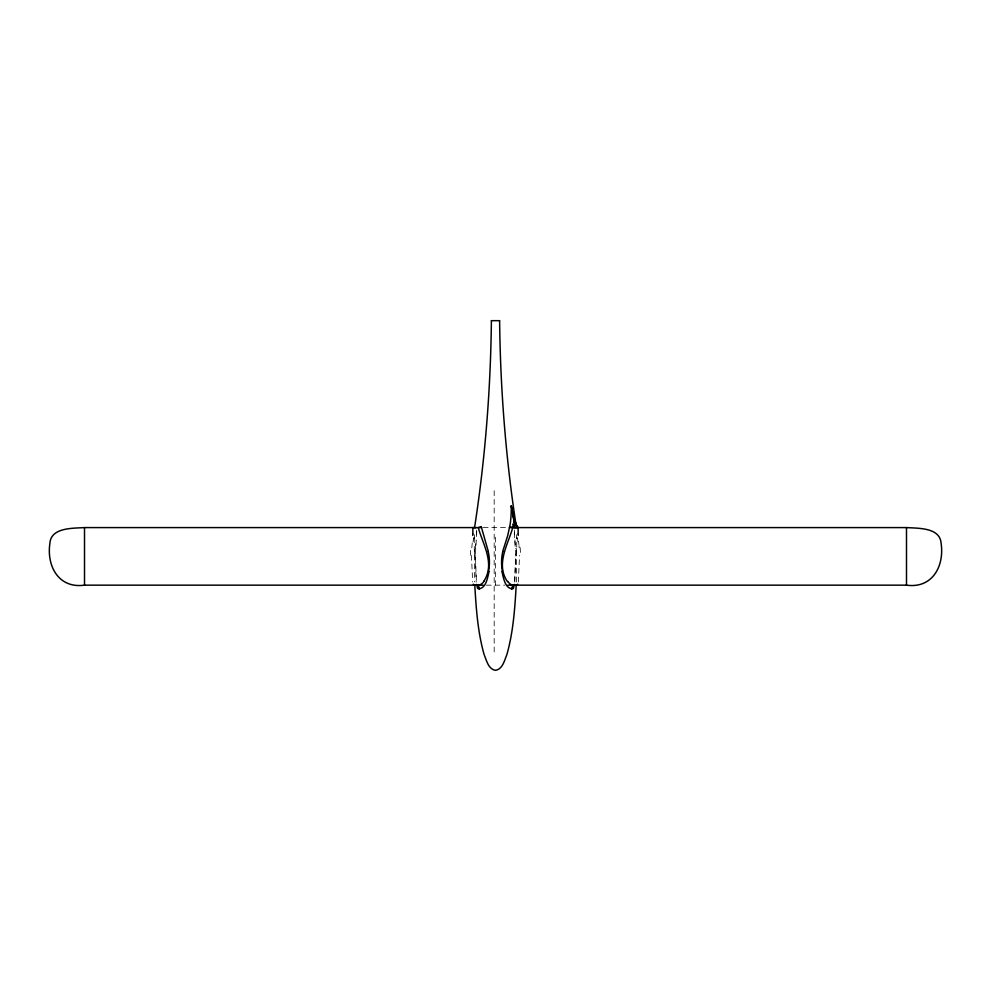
<?xml version="1.0" encoding="UTF-8"?>
<svg xmlns="http://www.w3.org/2000/svg" width="991" height="991" viewBox="0 0 991 991"><rect width="100%" height="100%" fill="white"/><g stroke="black" fill="none" stroke-linecap="round" stroke-linejoin="round"><path stroke-width="0.74" stroke-dasharray="4.96 3.72" d="M476.386 530.086L476.374 534.781M476.795 531.597L475.383 554.626L476.374 581.073M471.443 555.394L472.67 582.014M475.147 554.514L476.188 582.101M474.206 537.741L474.639 581.903M516.361 581.903L516.794 537.741M475.358 548.655L476.052 539.884M471.803 547.837L472.273 542.721M514.626 581.073L515.617 554.626L514.205 531.597M514.812 582.101L515.853 554.514M518.33 582.014L519.557 555.394M483.137 527.584L507.863 527.584M486.234 585.161L504.766 585.161M518.912 544.666L518.59 541.334M518.999 545.595L519.197 547.837M514.948 539.884L515.642 548.655M514.626 534.781L514.614 530.086M495.5 537.184L495.5 585.161M494.175 490.756L494.175 654.481M474.404 554.44A73.507 37.336 89.2 0 1 474.615 548.457M474.491 534.744A31.576 8.907 -87.1 0 1 474.206 538.955M473.463 537.655A45.152 15.707 -88 0 1 473.116 541.755M470.502 555.307A57.837 29.718 89 0 1 470.861 547.503M516.385 548.457A73.507 37.336 -89.2 0 1 516.596 554.44M516.794 538.955A31.576 8.907 87.1 0 1 516.509 534.744M517.884 541.755A45.152 15.707 88 0 1 517.537 537.655M520.139 547.503A57.837 29.718 -89 0 1 520.498 555.307"/><path stroke-width="1.49" d="M472.856 533.988L472.856 527.584L475.878 527.794M491.387 320.675C490.632 389.934 485.156 459.006 474.59 527.41M516.224 584.826C514.886 608.251 513.288 631.948 506.872 654.617C504.481 660.241 502.722 669.21 495.5 670.325C488.278 669.21 486.519 660.241 484.128 654.617C477.712 631.948 476.114 608.251 474.776 584.826M489.108 571.423C487.547 577.319 486.284 588.32 478.603 588.852A4.559 2.75 -78.3 0 1 477.439 588.121M502.697 551.491L507.714 535.586L510.167 524.264A120.382 116.69 0 0 0 511.245 505.819L511.653 507.937M514.465 584.442L513.425 587.886M517.698 584.195L516.596 585.161L511.294 584.702A9.13 8.225 -89.2 0 1 507.863 581.42M483.918 581.135C495.302 563.693 483.001 544.691 478.257 527.584A4.113 1.14 -12.6 0 0 481.23 526.642L488.303 551.491M479.706 584.702L474.503 585.173L473.302 584.195M515.122 527.794L518.144 527.584L518.144 533.988M501.892 571.423C503.453 577.319 504.716 588.32 512.397 588.852A4.559 2.75 78.3 0 0 513.561 588.121M507.838 585.161L906.492 585.161C932.333 588.778 944.46 566.146 941.128 543.489C940.199 527.323 918.1 528.376 906.492 527.584L509.411 527.584M481.589 527.584L84.508 527.584C72.9 528.376 50.801 527.323 49.872 543.489C46.54 566.146 58.667 588.778 84.508 585.161L483.137 585.161M511.542 589.05L511.653 589.038A4.113 3.208 -88.7 0 1 514.738 585.161M491.4 320.675L499.6 320.675M479.347 589.038L479.458 589.05A4.113 3.208 88.7 0 0 476.262 585.161M507.479 581.692C495.463 564.288 507.9 544.815 512.743 527.584A4.844 1.846 10.5 0 1 509.746 526.655M477.575 587.886L476.535 584.442M515.754 524.524L518.144 527.584A3.159 3.084 0 0 1 517.228 527.014L513.412 516.522M515.766 524.549L515.159 522.802A36.333 35.565 0 0 1 514.205 519.693L511.294 505.819M513.251 515.803L512.942 514.391M512.781 513.672L512.496 512.248M512.025 509.882L512.793 513.747M512.347 511.542L511.876 509.126M512.607 512.842L512.929 514.478M512.88 514.242L513.189 515.84M511.74 508.395L511.926 509.337M512.074 510.117L511.616 507.689M513.016 514.936L514.18 522.703L514.094 521.972M511.678 507.962L511.802 508.68M513.276 516.348L513.561 518.095M513.611 518.392L513.92 520.523M514.255 523.421L514.564 527.72M516.41 527.41C505.844 459.006 500.368 389.934 499.613 320.675M906.492 527.584L906.492 585.161M84.508 527.584L84.508 585.161M502.449 571.287A42.985 39.343 -89.1 0 1 502.809 551.529M512.83 524.004A37.051 18.841 85.8 0 1 513.09 527.646M472.781 534A21.963 7.68 -88 0 1 472.757 535.437M484.029 581.197A9.415 8.845 49.8 0 1 479.755 584.839M488.191 551.529A42.985 39.343 89.1 0 1 488.551 571.287M518.243 535.437A21.963 7.68 88 0 1 518.219 534"/></g></svg>
